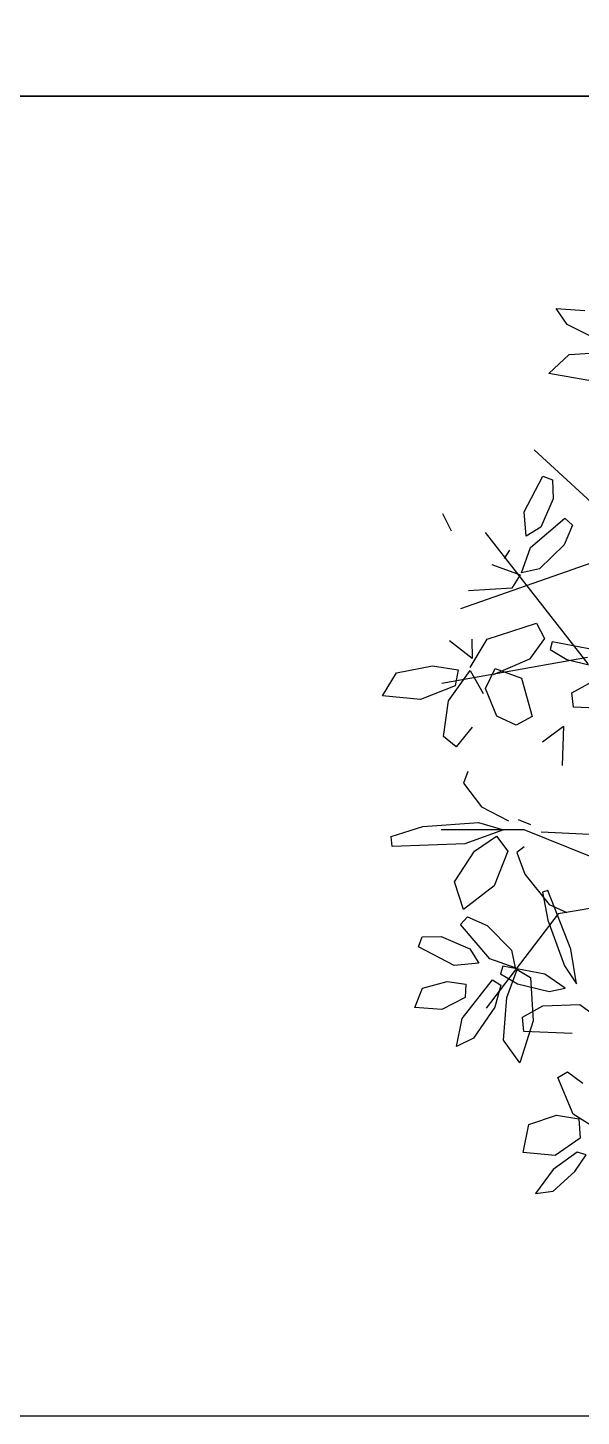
# Model space of a CAD drawing. Header units: metres. Extents: x 1097510 to 2158594, y 877039 to 1751652.
# Drawn here: x 1097825.724 to 1097827.052, y 877152.636 to 877155.97 of the extents above; entities that cross this region are included whole.
import ezdxf

# ---------------------------------------------------------------- set-up
doc = ezdxf.new("R2010")
doc.units = ezdxf.units.M
doc.layers.add('DWGAUTOCAD.COM', color=7, linetype='Continuous')
doc.layers.add('ROTULO', color=7, linetype='Continuous')

# ---------------------------------------------------------------- blocks, each defined once
blk = doc.blocks.new('A$C173E365C')
at = {"color": 68}
for p, q in [((4.9806, 5.0136), (4.8497, 5.0043)), ((4.9312, 4.9416), (4.9806, 5.0136)), ((4.7779, 4.8641), (4.9312, 4.9416)), ((4.9219, 4.8046), (4.7265, 4.8162)), ((5.0139, 4.7165), (4.9219, 4.8046)), ((4.8158, 4.6825), (5.0139, 4.7165)), ((5.042, 4.2488), (4.9972, 4.2323)), ((5.1272, 4.0852), (5.042, 4.2488)), ((4.9972, 4.2323), (4.9952, 4.1445))]:
    blk.add_line(p, q, dxfattribs=at)
at = {"color": 44}
for p, q in [((4.5817, 3.9083), (5.0813, 4.3688)), ((4.2288, 4.0603), (5.4167, 3.6424)), ((4.8355, 3.3919), (5.304, 3.991)), ((4.8377, 3.4202), (5.5019, 3.3012)), ((4.5027, 2.3802), (5.1263, 2.6339)), ((4.3675, 2.3532), (4.9715, 2.2497)), ((4.9715, 2.2497), (5.3004, 1.8202))]:
    blk.add_line(p, q, dxfattribs=at)
at = {"color": 66}
for p, q in [((4.9952, 4.1445), (5.0513, 4.0149)), ((5.1172, 3.9738), (5.1272, 4.0852)), ((5.459, 3.9977), (5.4979, 4.0759)), ((4.9412, 4.0566), (4.9061, 4.0242)), ((4.9061, 4.0242), (4.9446, 3.9352)), ((5.0974, 3.9223), (4.9412, 4.0566)), ((5.0513, 4.0149), (5.1172, 3.9738)), ((4.9446, 3.9352), (5.0575, 3.8248)), ((5.1391, 3.8068), (5.0974, 3.9223)), ((5.1934, 3.9109), (5.2176, 3.8725)), ((5.0575, 3.8248), (5.1391, 3.8068)), ((5.2737, 3.8452), (5.1455, 3.798)), ((5.1455, 3.798), (5.1834, 3.7372)), ((5.1834, 3.7372), (5.3807, 3.7252)), ((5.0705, 3.5778), (5.0341, 3.5079)), ((5.2954, 3.5049), (5.0705, 3.5778)), ((4.8072, 3.4563), (4.9986, 3.4921)), ((4.9986, 3.4921), (5.0084, 3.4577)), ((5.0341, 3.5079), (5.1022, 3.4128)), ((5.3735, 3.3755), (5.2954, 3.5049)), ((5.3655, 3.5036), (5.3647, 3.4163)), ((5.3647, 3.4163), (5.4681, 3.497)), ((5.0084, 3.4577), (4.9316, 3.4108)), ((4.9316, 3.4108), (4.7861, 3.3758)), ((5.1022, 3.4128), (5.2678, 3.3416)), ((5.2587, 3.3707), (5.1386, 3.3255)), ((5.3037, 3.2789), (5.2587, 3.3707)), ((5.3734, 3.3615), (5.3136, 3.2569)), ((5.4717, 3.2231), (5.3734, 3.3615)), ((5.5453, 3.382), (5.4274, 3.364)), ((5.4274, 3.364), (5.4418, 3.2907)), ((4.9087, 3.2586), (4.8156, 3.3114)), ((5.1386, 3.3255), (5.0906, 3.1513)), ((4.9024, 3.1945), (4.9087, 3.2586)), ((5.2509, 3.1532), (5.3037, 3.2789)), ((4.6814, 3.1841), (4.9024, 3.1945)), ((4.947, 3.1074), (4.9528, 2.9278)), ((5.0429, 3.036), (4.947, 3.1074)), ((5.0906, 3.1513), (5.1639, 3.1112))]:
    blk.add_line(p, q, dxfattribs=at)
at = {"color": 64}
for p, q in [((5.7093, 3.3501), (5.5453, 3.382)), ((5.7735, 3.2462), (5.7093, 3.3501)), ((5.4418, 3.2907), (5.6001, 3.2294)), ((5.6001, 3.2294), (5.7735, 3.2462)), ((5.4942, 3.0597), (5.4717, 3.2231)), ((5.1639, 3.1112), (5.2509, 3.1532)), ((5.3647, 3.1029), (5.4372, 3.012)), ((5.4372, 3.012), (5.4942, 3.0597)), ((5.3838, 2.9006), (5.4033, 2.8468)), ((5.4033, 2.8468), (5.3213, 2.7389)), ((5.3213, 2.7389), (5.1979, 2.6752)), ((5.0959, 2.6566), (5.1534, 2.6799)), ((5.3354, 2.6671), (5.2206, 2.6335)), ((5.5895, 2.6484), (5.3354, 2.6671)), ((4.828, 2.6131), (5.049, 2.6234)), ((5.1263, 2.6339), (5.5052, 2.6343)), ((5.2534, 2.6045), (5.2017, 2.537)), ((5.2206, 2.6335), (5.3976, 2.5695)), ((5.3538, 2.536), (5.2534, 2.6045)), ((5.7332, 2.6028), (5.5895, 2.6484)), ((5.7285, 2.5577), (5.7332, 2.6028)), ((5.1262, 2.5562), (5.1609, 2.5307)), ((5.2017, 2.537), (5.2641, 2.3782)), ((5.4454, 2.3963), (5.3538, 2.536)), ((5.3976, 2.5695), (5.7285, 2.5577)), ((5.1609, 2.5307), (5.1234, 2.4309)), ((5.1234, 2.4309), (5.0128, 2.2925)), ((4.9137, 2.0895), (5.0184, 2.3572)), ((5.0184, 2.3572), (5.0432, 2.3488)), ((5.0432, 2.3488), (5.0186, 2.2216)), ((5.2641, 2.3782), (5.4038, 2.27)), ((5.4038, 2.27), (5.4454, 2.3963)), ((5.0128, 2.2925), (4.9326, 2.2559)), ((5.0186, 2.2216), (4.9432, 2.0134)), ((5.3847, 2.236), (5.2958, 2.1976)), ((5.4171, 2.201), (5.3847, 2.236)), ((5.2958, 2.1976), (5.1853, 2.0846)), ((5.2829, 2.0447), (5.4171, 2.201)), ((5.505, 2.147), (5.3754, 2.0909)), ((4.8874, 1.9308), (4.9137, 2.0895)), ((5.1853, 2.0846), (5.1673, 2.003)), ((5.1673, 2.003), (5.2829, 2.0447)), ((5.3754, 2.0909), (5.3343, 2.025)), ((4.9432, 2.0134), (4.8874, 1.9308)), ((4.9398, 1.9116), (5.0332, 1.9754)), ((5.0332, 1.9754), (5.2247, 2.0112)), ((5.1585, 1.9966), (5.0977, 1.9588)), ((5.2345, 1.9768), (5.1576, 1.9299)), ((5.2057, 1.8684), (5.1585, 1.9966)), ((5.2247, 2.0112), (5.2345, 1.9768)), ((5.0122, 1.8949), (4.9398, 1.9116)), ((5.1576, 1.9299), (5.0122, 1.8949)), ((5.0977, 1.9588), (5.0857, 1.7615)), ((4.8726, 1.8362), (4.7933, 1.7792)), ((5.0416, 1.8305), (4.8726, 1.8362))]:
    blk.add_line(p, q, dxfattribs=at)
at = {"color": 62}
for p, q in [((5.4457, 2.0149), (5.6093, 2.1001)), ((5.5929, 2.145), (5.505, 2.147)), ((5.6093, 2.1001), (5.5929, 2.145)), ((5.3343, 2.025), (5.4457, 2.0149)), ((5.2714, 1.9488), (5.233, 1.9246)), ((5.233, 1.9246), (5.2603, 1.8242)), ((5.4091, 1.7725), (5.2714, 1.9488)), ((5.4776, 1.9413), (5.3929, 1.9295)), ((5.3929, 1.9295), (5.3965, 1.8682)), ((5.5904, 1.9105), (5.4776, 1.9413)), ((5.6264, 1.8225), (5.5904, 1.9105)), ((5.2213, 1.6734), (5.2057, 1.8684)), ((5.3965, 1.8682), (5.5026, 1.813)), ((5.1347, 1.7777), (5.0416, 1.8305)), ((5.1284, 1.7136), (5.1347, 1.7777)), ((5.2603, 1.8242), (5.3583, 1.6832)), ((5.5026, 1.813), (5.6264, 1.8225)), ((4.9074, 1.7032), (5.1284, 1.7136)), ((5.0857, 1.7615), (5.1468, 1.5701)), ((5.4364, 1.6443), (5.4091, 1.7725)), ((5.1468, 1.5701), (5.2213, 1.6734)), ((5.3583, 1.6832), (5.4364, 1.6443)), ((4.9298, 1.5283), (4.8599, 1.4766)), ((4.9729, 1.5027), (4.9298, 1.5283)), ((4.9026, 1.3357), (4.9729, 1.5027)), ((4.8088, 1.276), (4.9026, 1.3357)), ((4.979, 1.3315), (4.8778, 1.3137)), ((5.1053, 1.288), (4.979, 1.3315)), ((4.8778, 1.3137), (4.8711, 1.2253)), ((5.1317, 1.1612), (5.1053, 1.288)), ((4.8711, 1.2253), (4.9853, 1.1465)), ((4.8441, 1.1502), (4.885, 1.1615)), ((4.8961, 1.074), (4.8441, 1.1502)), ((4.885, 1.1615), (4.9939, 1.0825)), ((4.9853, 1.1465), (5.1317, 1.1612)), ((4.9939, 1.0825), (5.0748, 0.9731)), ((4.9944, 0.9836), (4.8961, 1.074)), ((5.0748, 0.9731), (4.9944, 0.9836))]:
    blk.add_line(p, q, dxfattribs=at)

msp = doc.modelspace()

# ---------------------------------------------------------------- linework, layer by layer
at = {"layer": 'ROTULO', "color": 7}
for points in [[(1097796.3503, 877158.9753), (1097837.322, 877158.9753), (1097837.322, 877155.8058), (1097796.3503, 877155.8058)], [(1097796.3503, 877155.8058), (1097837.322, 877155.8058), (1097837.322, 877152.6363), (1097796.3503, 877152.6363)]]:
    msp.add_lwpolyline(points, close=True, dxfattribs=at)

# ---------------------------------------------------------------- block references
at = {"layer": 'DWGAUTOCAD.COM', "xscale": -0.5259259971580432, "yscale": 0.5259259971580432, "zscale": 0.5259259971580432}
msp.add_blockref('A$C173E365C', (1097829.6112, 877152.6592), dxfattribs=at)

doc.saveas('drawing.dxf')
